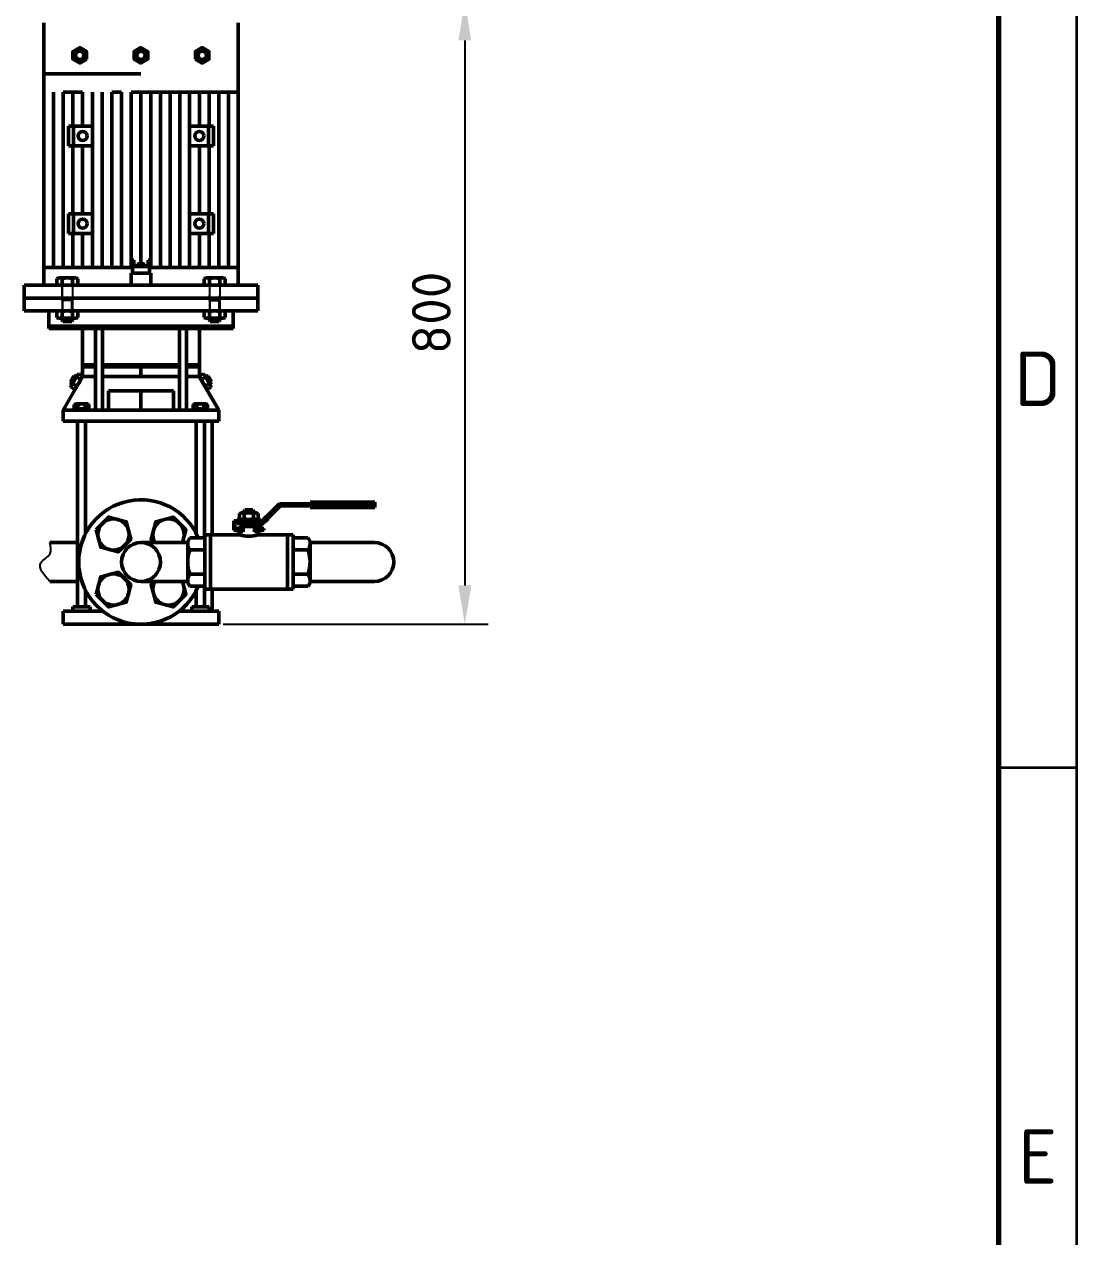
# Paper-space layout 'Layout1' of a CAD drawing. Header units: millimetres. Extents: x 198 to 1020, y 107 to 694.
# Drawn here: x 951.7 to 1019.3, y 468.7 to 546.6 of the extents above; entities that cross this region are included whole.
import ezdxf

# ---------------------------------------------------------------- set-up
doc = ezdxf.new("R2010")
doc.units = ezdxf.units.MM
doc.header["$LTSCALE"] = 0.25
doc.linetypes.add('ACAD_ISO02W100', pattern=[15, 12, -3])
for name, color, linetype, lineweight in [('CHU', 6, 'Continuous', 25), ('Khung dam', 30, 'Continuous', 70), ('KHUNG MANH', 4, 'Continuous', 35), ('KICH THUOC', 1, 'Continuous', 25), ('manh', 130, 'Continuous', 25), ('NET 05', 130, 'Continuous', 50), ('NET DUT', 1, 'ACAD_ISO02W100', 25), ('NET MANH', 5, 'Continuous', 25)]:
    doc.layers.add(name, color=color, linetype=linetype, lineweight=lineweight)
doc.styles.add('ISO', font='isocpeur.ttf', dxfattribs={"height": 2.5})
doc.dimstyles.new('DUONG KINH', dxfattribs={"dimtxt": 2.5, "dimasz": 2.5, "dimexe": 1.5, "dimexo": 0, "dimgap": 0.9, "dimtad": 1, "dimtoh": 1, "dimdec": 0, "dimlfac": 20, "dimzin": 0, "dimdsep": 46, "dimtxsty": 'ISO', "dimcen": 0.09, "dimadec": 0, "dimazin": 0, "dimtfac": 1, "dimtdec": 0, "dimtmove": 0, "dimatfit": 2, "dimfxl": 1, "dimtolj": 1, "dimtzin": 0, "dimarcsym": 0})

# ---------------------------------------------------------------- blocks, each defined once
blk = doc.blocks.new('*D478')
at = {"layer": 'KICH THUOC', "color": 0, "lineweight": -2, "transparency": 16777216}
for p, q in [((964.495, 548.063), (981.519, 548.063)), ((980.019, 545.563), (980.019, 510.54)), ((964.495, 508.04), (981.519, 508.04))]:
    blk.add_line(p, q, dxfattribs=at)
at = {"layer": 'KICH THUOC', "color": 0, "transparency": 16777216}
for points in [[(979.602, 545.563), (980.435, 545.563), (980.019, 548.063)], [(979.602, 510.54), (980.435, 510.54), (980.019, 508.04)]]:
    blk.add_solid(points, dxfattribs=at)
at = {"layer": 'KICH THUOC', "color": 0, "transparency": 16777216, "insert": (977.869, 528.052), "char_height": 2.5, "attachment_point": 5, "rotation": 90, "style": 'ISO'}
blk.add_mtext('\\A1;800', dxfattribs=at)

psp = doc.layouts.get("Layout1")

# ---------------------------------------------------------------- linework, layer by layer
at = {"layer": 'Khung dam'}
psp.add_line((1014.33655, 111.82132), (1014.33655, 685.82132), dxfattribs=at)
at = {"layer": 'KHUNG MANH'}
for p, q in [((1019.33655, 106.82132), (1019.33655, 690.82132)), ((1019.33655, 498.82132), (1014.33655, 498.82132))]:
    psp.add_line(p, q, dxfattribs=at)
at = {"layer": 'manh'}
for p, q in [((954.19239, 527.50978), (954.19239, 527.70978)), ((954.75906, 527.50978), (954.75906, 527.70978)), ((963.66094, 527.50978), (963.66094, 527.70978)), ((964.22761, 527.50978), (964.22761, 527.70978)), ((954.90078, 523.98696), (955.03068, 523.91196)), ((963.51922, 523.98696), (963.38931, 523.91196)), ((954.68828, 523.6189), (954.81818, 523.5439)), ((963.73172, 523.6189), (963.60181, 523.5439)), ((965.89121, 515.38832), (965.89121, 515.2005)), ((966.40121, 515.38832), (966.40121, 515.2005))]:
    psp.add_line(p, q, dxfattribs=at)
at = {"layer": 'NET 05'}
for p, q in [((952.96, 530.97616), (952.96, 546.69163)), ((952.96, 546.52225), (952.96, 542.24083)), ((965.46, 530.97616), (965.46, 546.69163)), ((965.46, 546.52225), (965.46, 542.24083)), ((959.21, 543.40957), (952.96, 543.40957)), ((952.96, 530.97616), (952.96, 542.24083)), ((953.585, 530.97616), (953.585, 542.24083)), ((954.835, 542.24083), (954.21, 542.24083)), ((954.21, 542.24083), (954.21, 530.97616)), ((955.46, 542.24083), (954.835, 542.24083)), ((954.835, 542.24083), (954.835, 540.04966)), ((955.46, 540.04966), (955.46, 542.24083)), ((956.085, 542.24083), (956.085, 530.97616)), ((956.71, 530.97616), (956.71, 542.24083)), ((957.96, 542.24083), (957.335, 542.24083)), ((957.335, 542.24083), (957.335, 530.97616)), ((957.96, 530.97616), (957.96, 542.24083)), ((958.585, 530.97616), (958.585, 542.24083)), ((959.21, 542.24083), (958.585, 542.24083)), ((959.21, 542.24083), (959.21, 530.97616)), ((959.21, 542.24083), (965.46, 542.24083)), ((959.21, 542.24083), (959.21, 530.97616)), ((959.835, 530.97616), (959.835, 542.24083)), ((960.46, 530.97616), (960.46, 542.24083)), ((961.71, 542.24083), (961.085, 542.24083)), ((961.085, 542.24083), (961.085, 530.97616)), ((961.71, 530.97616), (961.71, 542.24083)), ((962.96, 542.24083), (962.335, 542.24083)), ((962.335, 542.24083), (962.335, 530.97616)), ((962.96, 540.04966), (962.96, 542.24083)), ((962.96, 542.24083), (962.96, 540.04966)), ((962.96, 542.24083), (962.96, 540.04966)), ((963.585, 542.24083), (963.585, 540.04966)), ((964.21, 542.24083), (964.21, 530.97616)), ((964.835, 530.97616), (964.835, 542.24083)), ((965.46, 530.97616), (965.46, 542.24083)), ((954.835, 540.04966), (954.54333, 540.04966)), ((954.54333, 540.04966), (954.54333, 538.79966)), ((954.54333, 540.04966), (954.87666, 540.04966)), ((954.835, 540.04966), (955.46, 540.04966)), ((954.87666, 540.04966), (954.87666, 538.79966)), ((955.46, 540.04966), (956.085, 540.04966)), ((956.085, 540.04966), (956.085, 538.79966)), ((962.96, 540.04966), (962.335, 540.04966)), ((962.335, 540.04966), (962.335, 538.79966)), ((963.585, 540.04966), (962.96, 540.04966)), ((963.87666, 540.04966), (963.54333, 540.04966)), ((963.54333, 540.04966), (963.54333, 538.79966)), ((963.585, 540.04966), (963.87666, 540.04966)), ((963.87666, 540.04966), (963.87666, 538.79966)), ((954.54333, 538.79966), (954.835, 538.79966)), ((956.085, 538.79966), (954.835, 538.79966)), ((954.835, 538.79966), (954.835, 534.41733)), ((955.46, 534.41733), (955.46, 538.79966)), ((955.46, 534.41733), (955.46, 538.79966)), ((955.46, 538.79966), (955.46, 534.41733)), ((962.335, 538.79966), (963.585, 538.79966)), ((962.96, 534.41733), (962.96, 538.79966)), ((962.96, 538.79966), (962.96, 534.41733)), ((962.96, 538.79966), (962.96, 536.6085)), ((963.87666, 538.79966), (963.585, 538.79966)), ((963.585, 538.79966), (963.585, 534.41733)), ((965.46, 538.8339), (965.46, 538.41723)), ((965.46, 530.97616), (965.46, 537.22616)), ((965.46, 535.14283), (965.46, 535.97616)), ((959.21, 534.83027), (959.21, 534.4136)), ((959.21, 534.83027), (959.21, 534.4136)), ((959.21, 534.83027), (959.21, 534.4136)), ((959.21, 534.83027), (959.21, 534.4136)), ((965.46, 530.97616), (965.46, 535.14283)), ((965.46, 534.99357), (965.46, 531.66024)), ((954.54333, 533.16733), (954.54333, 534.41733)), ((954.54333, 534.41733), (954.835, 534.41733)), ((954.54333, 534.41733), (954.87666, 534.41733)), ((956.085, 534.41733), (954.835, 534.41733)), ((954.87666, 534.41733), (954.87666, 533.16733)), ((962.335, 533.16733), (962.335, 534.41733)), ((962.335, 534.41733), (963.585, 534.41733)), ((963.87666, 534.41733), (963.54333, 534.41733)), ((963.54333, 534.41733), (963.54333, 533.16733)), ((963.87666, 534.41733), (963.585, 534.41733)), ((963.87666, 533.16733), (963.87666, 534.41733)), ((965.46, 534.30949), (965.46, 530.97616)), ((954.835, 533.16733), (954.54333, 533.16733)), ((954.835, 533.16733), (955.46, 533.16733)), ((954.835, 533.16733), (954.835, 530.97616)), ((955.46, 530.97616), (955.46, 533.16733)), ((955.46, 530.97616), (955.46, 533.16733)), ((955.46, 533.16733), (955.46, 530.97616)), ((955.46, 533.16733), (956.085, 533.16733)), ((962.96, 533.16733), (962.335, 533.16733)), ((962.96, 530.97616), (962.96, 533.16733)), ((962.96, 533.16733), (962.96, 530.97616)), ((963.585, 533.16733), (962.96, 533.16733)), ((963.585, 533.16733), (963.87666, 533.16733)), ((963.585, 533.16733), (963.585, 530.97616)), ((958.66833, 532.43449), (958.66833, 532.43449)), ((958.585, 530.97616), (958.585, 531.60116)), ((952.96, 530.97616), (958.66833, 530.97616)), ((954.21, 530.97616), (952.96, 530.97616)), ((952.96, 530.97616), (952.96, 529.84312)), ((954.21, 530.97616), (953.585, 530.97616)), ((955.46, 530.97616), (954.21, 530.97616)), ((956.71, 530.97616), (955.46, 530.97616)), ((957.96, 530.97616), (956.71, 530.97616)), ((958.66833, 530.97616), (957.96, 530.97616)), ((958.585, 530.97616), (957.96, 530.97616)), ((957.96, 530.97616), (958.585, 530.97616)), ((958.66833, 530.97616), (958.585, 530.97616)), ((958.66833, 530.97616), (958.585, 530.97616)), ((958.66833, 530.97616), (958.585, 530.97616)), ((958.66833, 531.02963), (958.66833, 531.4463)), ((958.66833, 531.4463), (958.75166, 531.4463)), ((958.66833, 530.61296), (958.66833, 531.02963)), ((958.66833, 531.02963), (959.21, 531.02963)), ((959.21, 531.02963), (958.66833, 531.02963)), ((958.75166, 531.4463), (958.75166, 531.02963)), ((958.96, 531.18318), (958.99714, 531.20463)), ((958.96, 531.18318), (958.96, 531.02963)), ((958.96, 531.02963), (958.96, 531.18318)), ((959.46, 531.02963), (958.96, 531.02963)), ((959.42285, 531.20463), (958.99714, 531.20463)), ((958.99714, 531.20463), (959.42285, 531.20463)), ((959.085, 531.18318), (959.085, 531.02963)), ((959.085, 531.18318), (959.085, 531.02963)), ((959.75166, 531.02963), (959.21, 531.02963)), ((959.21, 531.02963), (959.75166, 531.02963)), ((959.335, 531.18318), (959.335, 531.02963)), ((959.46, 531.18318), (959.42285, 531.20463)), ((959.46, 531.02963), (959.46, 531.18318)), ((959.75166, 531.4463), (959.66833, 531.4463)), ((959.66833, 531.4463), (959.66833, 531.02963)), ((959.75166, 531.02963), (959.75166, 531.4463)), ((959.75166, 531.4463), (959.75166, 531.4463)), ((959.75166, 530.61296), (959.75166, 531.02963)), ((965.46, 530.97616), (959.75166, 530.97616)), ((959.75166, 530.97616), (960.46, 530.97616)), ((959.75166, 530.97616), (959.835, 530.97616)), ((960.46, 530.97616), (961.71, 530.97616)), ((961.71, 530.97616), (962.96, 530.97616)), ((962.96, 530.97616), (964.21, 530.97616)), ((964.21, 530.97616), (965.46, 530.97616)), ((965.46, 530.97616), (965.46, 529.84312)), ((953.80906, 530.25259), (953.90811, 530.30978)), ((953.80906, 530.25259), (953.80906, 529.84312)), ((953.80906, 529.84312), (953.80906, 530.25259)), ((955.04333, 530.30978), (953.90811, 530.30978)), ((953.90811, 530.30978), (955.04333, 530.30978)), ((954.14239, 530.25259), (954.14239, 529.84312)), ((954.14239, 530.25259), (954.14239, 529.84312)), ((954.80906, 530.25259), (954.80906, 529.84312)), ((955.14239, 530.25259), (955.04333, 530.30978)), ((955.14239, 529.84312), (955.14239, 530.25259)), ((958.585, 530.61296), (959.21, 530.61296)), ((959.21, 530.61296), (958.585, 530.61296)), ((958.585, 530.61296), (958.585, 529.84312)), ((959.21, 530.61296), (958.66833, 530.61296)), ((959.835, 530.61296), (959.21, 530.61296)), ((959.21, 530.61296), (959.75166, 530.61296)), ((959.835, 530.61296), (959.835, 529.84312)), ((963.27761, 530.25259), (963.37666, 530.30978)), ((963.27761, 529.84312), (963.27761, 530.25259)), ((963.37666, 530.30978), (964.51188, 530.30978)), ((964.51188, 530.30978), (963.37666, 530.30978)), ((963.61094, 530.25259), (963.61094, 529.84312)), ((964.27761, 530.25259), (964.27761, 529.84312)), ((964.27761, 530.25259), (964.27761, 529.84312)), ((964.61094, 530.25259), (964.51188, 530.30978)), ((964.61094, 530.25259), (964.61094, 529.84312)), ((964.61094, 529.84312), (964.61094, 530.25259)), ((959.21, 529.84312), (951.71, 529.84312)), ((959.21, 529.84312), (951.71, 529.84312)), ((951.71, 529.84312), (951.71, 528.17645)), ((955.96, 529.84312), (954.12666, 529.84312)), ((954.37666, 529.84312), (955.71, 529.84312)), ((959.21, 529.84312), (966.71, 529.84312)), ((959.21, 529.84312), (966.71, 529.84312)), ((962.46, 529.84312), (964.29333, 529.84312)), ((964.04333, 529.84312), (962.71, 529.84312)), ((966.71, 529.84312), (966.71, 528.17645)), ((951.71, 529.00978), (959.21, 529.00978)), ((955.96, 529.00978), (954.12666, 529.00978)), ((966.71, 529.00978), (959.21, 529.00978)), ((962.46, 529.00978), (964.29333, 529.00978)), ((951.71, 528.17645), (959.21, 528.17645)), ((951.71, 528.17645), (953.01117, 528.17645)), ((959.21, 528.17645), (951.71, 528.17645)), ((959.21, 528.17645), (952.09733, 528.17645)), ((953.2812, 527.05278), (953.2812, 528.17645)), ((953.80906, 528.11926), (953.90811, 528.17645)), ((953.80906, 528.11926), (953.80906, 527.76697)), ((953.80906, 527.76697), (953.90811, 527.70978)), ((955.04333, 527.70978), (953.90811, 527.70978)), ((954.80906, 527.70978), (953.90811, 527.70978)), ((954.12666, 528.17645), (955.96, 528.17645)), ((954.14239, 528.11926), (954.14239, 527.76697)), ((954.14239, 528.11926), (954.14239, 527.76697)), ((954.14239, 527.70978), (954.14239, 527.60978)), ((955.61094, 528.17645), (954.47572, 528.17645)), ((954.80906, 528.11926), (954.80906, 527.76697)), ((954.80906, 528.11926), (954.80906, 527.76697)), ((954.80906, 527.70978), (954.80906, 527.60978)), ((955.04333, 527.70978), (954.97572, 527.70978)), ((955.14239, 528.11926), (955.04333, 528.17645)), ((955.14239, 527.76697), (955.04333, 527.70978)), ((955.14239, 527.76697), (955.14239, 528.11926)), ((966.71, 528.17645), (959.21, 528.17645)), ((959.21, 528.17645), (966.71, 528.17645)), ((959.21, 528.17645), (966.32267, 528.17645)), ((964.29333, 528.17645), (962.46, 528.17645)), ((962.80906, 528.17645), (963.94427, 528.17645)), ((963.27761, 528.11926), (963.37666, 528.17645)), ((963.27761, 527.76697), (963.27761, 528.11926)), ((963.27761, 527.76697), (963.37666, 527.70978)), ((963.37666, 527.70978), (964.51188, 527.70978)), ((963.37666, 527.70978), (963.44427, 527.70978)), ((963.61094, 528.11926), (963.61094, 527.76697)), ((963.61094, 528.11926), (963.61094, 527.76697)), ((963.61094, 527.70978), (963.61094, 527.60978)), ((963.61094, 527.70978), (964.51188, 527.70978)), ((964.27761, 528.11926), (964.27761, 527.76697)), ((964.27761, 528.11926), (964.27761, 527.76697)), ((964.27761, 527.70978), (964.27761, 527.60978)), ((964.61094, 528.11926), (964.51188, 528.17645)), ((964.61094, 527.76697), (964.51188, 527.70978)), ((964.61094, 528.11926), (964.61094, 527.76697)), ((965.13879, 527.05278), (965.13879, 528.17645)), ((966.71, 528.17645), (965.40882, 528.17645)), ((959.21, 527.19905), (953.2812, 527.19905)), ((953.2812, 527.05278), (959.21, 527.05278)), ((954.80906, 527.60978), (954.14239, 527.60978)), ((954.19239, 527.50978), (954.14239, 527.60978)), ((954.75906, 527.50978), (954.19239, 527.50978)), ((954.80906, 527.60978), (954.75906, 527.50978)), ((959.21, 527.05278), (955.04333, 527.05278)), ((959.21, 527.05278), (955.46, 527.05278)), ((955.46, 527.05278), (955.46, 523.95556)), ((956.29333, 521.7905), (956.29333, 527.05278)), ((956.73217, 521.7905), (956.73217, 527.05278)), ((959.21, 527.05278), (959.21, 527.19905)), ((959.21, 527.05278), (959.21, 527.19905)), ((959.21, 527.19905), (965.13879, 527.19905)), ((965.13879, 527.05278), (959.21, 527.05278)), ((959.21, 527.05278), (963.37666, 527.05278)), ((959.21, 527.05278), (962.96, 527.05278)), ((961.68782, 521.7905), (961.68782, 527.05278)), ((962.12666, 521.7905), (962.12666, 527.05278)), ((962.96, 527.05278), (962.96, 523.95556)), ((963.61094, 527.60978), (964.27761, 527.60978)), ((963.61094, 527.60978), (963.66094, 527.50978)), ((963.66094, 527.50978), (964.22761, 527.50978)), ((964.22761, 527.50978), (964.27761, 527.60978)), ((955.46, 524.58056), (955.46, 524.70556)), ((955.46, 524.70556), (956.29333, 524.70556)), ((956.29333, 524.58056), (955.46, 524.58056)), ((956.73217, 524.70556), (959.21, 524.70556)), ((959.21, 524.58056), (956.73217, 524.58056)), ((961.68782, 524.70556), (959.21, 524.70556)), ((959.21, 523.95556), (959.21, 524.58056)), ((959.21, 523.95556), (959.21, 524.58056)), ((959.21, 524.58056), (961.68782, 524.58056)), ((962.96, 524.70556), (962.12666, 524.70556)), ((962.12666, 524.58056), (962.96, 524.58056)), ((962.96, 524.58056), (962.96, 524.70556)), ((954.21, 521.7905), (955.44039, 523.92161)), ((954.68828, 523.6189), (954.90078, 523.98696)), ((954.71158, 523.35926), (955.13729, 524.09661)), ((955.13729, 524.09661), (954.71158, 523.35926)), ((955.04943, 523.94444), (954.71158, 523.35926)), ((954.73448, 523.54893), (954.98448, 523.98194)), ((954.79943, 523.51143), (955.13729, 524.09661)), ((954.90078, 523.98696), (954.98448, 523.98194)), ((955.44039, 523.92161), (954.98345, 523.13016)), ((955.04943, 523.94444), (954.98448, 523.98194)), ((955.04943, 523.94444), (954.98448, 523.98194)), ((955.31539, 523.79089), (955.08658, 523.92299)), ((955.31539, 523.79089), (955.08658, 523.92299)), ((955.31539, 523.79089), (955.08658, 523.92299)), ((955.31539, 523.79089), (955.08658, 523.92299)), ((955.13729, 524.09661), (955.11193, 524.05269)), ((955.21158, 524.1395), (955.13729, 524.09661)), ((955.21158, 524.1395), (955.13729, 524.09661)), ((955.44039, 524.00739), (955.21158, 524.1395)), ((955.21158, 524.1395), (955.44039, 524.00739)), ((955.21158, 524.1395), (955.44039, 524.00739)), ((955.21192, 523.52588), (955.46, 523.95556)), ((955.22754, 523.55293), (955.44039, 523.92161)), ((955.44039, 524.00739), (955.44039, 523.92161)), ((955.46, 523.95556), (956.29333, 523.95556)), ((956.73217, 523.95556), (959.21, 523.95556)), ((961.68782, 523.95556), (959.21, 523.95556)), ((962.96, 523.95556), (962.12666, 523.95556)), ((963.20807, 523.52588), (962.96, 523.95556)), ((962.9796, 524.00739), (963.20842, 524.1395)), ((963.20842, 524.1395), (962.9796, 524.00739)), ((963.20842, 524.1395), (962.9796, 524.00739)), ((962.9796, 524.00739), (962.9796, 523.92161)), ((964.21, 521.7905), (962.9796, 523.92161)), ((963.19245, 523.55293), (962.9796, 523.92161)), ((962.9796, 523.92161), (963.43654, 523.13016)), ((963.1046, 523.79089), (963.33342, 523.92299)), ((963.1046, 523.79089), (963.33342, 523.92299)), ((963.1046, 523.79089), (963.33342, 523.92299)), ((963.1046, 523.79089), (963.33342, 523.92299)), ((963.20842, 524.1395), (963.28271, 524.09661)), ((963.20842, 524.1395), (963.28271, 524.09661)), ((963.70842, 523.35926), (963.28271, 524.09661)), ((963.62056, 523.51143), (963.28271, 524.09661)), ((963.28271, 524.09661), (963.70842, 523.35926)), ((963.28271, 524.09661), (963.30806, 524.05269)), ((963.37056, 523.94444), (963.43552, 523.98194)), ((963.37056, 523.94444), (963.43552, 523.98194)), ((963.37056, 523.94444), (963.70842, 523.35926)), ((963.51922, 523.98696), (963.43552, 523.98194)), ((963.68552, 523.54893), (963.43552, 523.98194)), ((963.73172, 523.6189), (963.51922, 523.98696)), ((954.73448, 523.54893), (954.68828, 523.6189)), ((954.71158, 523.35926), (954.73693, 523.40318)), ((954.71158, 523.27348), (954.71158, 523.35926)), ((954.71158, 523.27348), (954.94039, 523.14137)), ((954.79943, 523.51143), (954.73448, 523.54893)), ((955.06539, 523.35787), (954.83658, 523.48998)), ((955.06539, 523.35787), (954.83658, 523.48998)), ((954.94039, 523.14137), (955.01469, 523.18426)), ((959.21, 523.0405), (957.12666, 523.0405)), ((957.12666, 523.0405), (957.12666, 521.7905)), ((959.21, 523.0405), (957.96, 523.0405)), ((959.21, 521.7905), (959.21, 523.0405)), ((959.21, 523.0405), (960.46, 523.0405)), ((959.21, 523.0405), (961.29333, 523.0405)), ((961.29333, 523.0405), (961.29333, 521.7905)), ((963.3546, 523.35787), (963.58342, 523.48998)), ((963.3546, 523.35787), (963.58342, 523.48998)), ((963.4796, 523.14137), (963.40531, 523.18426)), ((963.70842, 523.27348), (963.4796, 523.14137)), ((963.62056, 523.51143), (963.68552, 523.54893)), ((963.70842, 523.35926), (963.68306, 523.40318)), ((963.68552, 523.54893), (963.73172, 523.6189)), ((963.70842, 523.27348), (963.70842, 523.35926)), ((954.92666, 522.16548), (954.99631, 522.20569)), ((954.99631, 522.20569), (955.79451, 522.20569)), ((955.86416, 522.16548), (955.79451, 522.20569)), ((962.55583, 522.16548), (962.62548, 522.20569)), ((963.42368, 522.20569), (962.62548, 522.20569)), ((963.49333, 522.16548), (963.42368, 522.20569)), ((959.21, 521.7905), (954.21, 521.7905)), ((959.21, 521.7905), (954.21, 521.7905)), ((954.21, 521.7905), (954.21, 521.08422)), ((959.21, 521.7905), (954.62666, 521.7905)), ((954.92666, 521.87757), (954.84688, 521.87757)), ((954.84688, 521.87757), (954.84688, 521.7905)), ((954.92666, 521.87757), (954.92666, 522.16548)), ((954.92666, 521.87757), (955.86416, 521.87757)), ((954.92666, 521.87757), (955.86416, 521.87757)), ((955.16104, 522.16548), (955.16104, 521.87757)), ((955.62979, 522.16548), (955.62979, 521.87757)), ((955.86416, 522.16548), (955.86416, 521.87757)), ((955.86416, 521.87757), (955.94395, 521.87757)), ((955.94395, 521.87757), (955.94395, 521.7905)), ((959.21, 521.7905), (956.29333, 521.7905)), ((959.21, 521.7905), (964.21, 521.7905)), ((959.21, 521.7905), (964.21, 521.7905)), ((959.21, 521.7905), (963.79333, 521.7905)), ((959.21, 521.7905), (962.12666, 521.7905)), ((962.55583, 521.87757), (962.47605, 521.87757)), ((962.47605, 521.87757), (962.47605, 521.7905)), ((962.55583, 522.16548), (962.55583, 521.87757)), ((963.49333, 521.87757), (962.55583, 521.87757)), ((963.49333, 521.87757), (962.55583, 521.87757)), ((962.79021, 522.16548), (962.79021, 521.87757)), ((963.25896, 522.16548), (963.25896, 521.87757)), ((963.49333, 521.87757), (963.49333, 522.16548)), ((963.49333, 521.87757), (963.57311, 521.87757)), ((963.57311, 521.87757), (963.57311, 521.7905)), ((964.21, 521.7905), (964.21, 521.08422)), ((954.21, 521.08422), (959.21, 521.08422)), ((954.62666, 521.08422), (959.21, 521.08422)), ((955.12167, 518.58422), (955.12167, 521.08422)), ((955.65366, 518.58422), (955.65366, 521.08422)), ((964.21, 521.08422), (959.21, 521.08422)), ((962.76633, 518.58422), (962.76633, 521.08422)), ((963.29833, 518.58422), (963.29833, 521.08422)), ((963.79333, 518.58422), (963.79333, 521.08422)), ((955.12167, 518.58422), (955.12167, 512.14355)), ((955.65366, 518.58422), (955.65366, 513.87148)), ((962.76633, 518.58422), (962.76633, 513.87148)), ((963.29833, 518.58422), (963.29833, 513.6005)), ((963.79333, 513.7805), (963.79333, 518.58422)), ((965.54621, 515.14903), (965.63536, 515.2005)), ((966.65706, 515.2005), (965.63536, 515.2005)), ((965.84621, 515.29832), (965.89121, 515.38832)), ((965.84621, 515.2005), (965.84621, 515.29832)), ((965.84621, 515.29832), (966.44621, 515.29832)), ((965.89121, 515.38832), (966.40121, 515.38832)), ((966.40121, 515.38832), (966.44621, 515.29832)), ((966.44621, 515.2005), (966.44621, 515.29832)), ((966.74621, 515.14903), (966.65706, 515.2005)), ((967.2614, 514.92579), (968.10993, 515.77432)), ((967.34625, 514.84094), (968.15964, 515.65432)), ((968.10993, 515.77432), (974.10993, 515.77432)), ((968.15964, 515.65432), (974.10993, 515.65432)), ((970.07621, 515.89432), (974.22993, 515.89432)), ((970.07621, 515.89432), (970.07621, 515.77432)), ((970.07621, 515.53432), (970.07621, 515.65432)), ((970.07621, 515.53432), (974.22993, 515.53432)), ((974.10993, 515.77432), (974.10993, 515.65432)), ((974.22993, 515.89432), (974.22993, 515.53432)), ((965.18621, 514.2005), (965.18621, 514.6805)), ((965.18621, 514.6805), (967.01611, 514.6805)), ((965.24621, 514.2005), (965.24621, 514.6205)), ((965.24621, 514.6205), (967.04096, 514.6205)), ((966.89621, 514.7805), (965.39621, 514.7805)), ((965.39621, 514.7805), (965.39621, 514.6805)), ((965.39621, 514.6805), (966.89621, 514.6805)), ((966.89621, 514.6205), (965.39621, 514.6205)), ((965.39621, 514.6205), (965.39621, 514.5205)), ((965.39621, 514.5205), (966.89621, 514.5205)), ((965.54621, 515.14903), (965.54621, 514.83197)), ((965.54621, 514.83197), (965.63536, 514.7805)), ((966.65706, 514.7805), (965.63536, 514.7805)), ((966.65706, 514.6205), (965.63536, 514.6205)), ((965.78621, 514.5205), (965.78621, 514.3205)), ((965.84621, 515.14903), (965.84621, 514.83197)), ((966.44621, 515.14903), (966.44621, 514.83197)), ((966.50621, 514.5205), (966.50621, 514.3205)), ((966.65706, 514.7805), (966.59621, 514.7805)), ((966.74621, 514.83197), (966.65706, 514.7805)), ((966.74621, 514.83197), (966.74621, 515.14903)), ((966.80621, 514.38575), (967.13412, 514.71366)), ((966.80621, 514.20575), (966.80621, 514.38575)), ((966.86621, 514.36089), (967.17655, 514.67124)), ((966.89621, 514.6805), (966.89621, 514.7805)), ((966.89621, 514.5205), (966.89621, 514.6205)), ((967.01611, 514.6805), (967.0917, 514.75609)), ((967.07473, 514.77306), (967.24443, 514.94276)), ((967.19352, 514.65426), (967.07473, 514.77306)), ((967.36322, 514.82397), (967.19352, 514.65426)), ((967.24443, 514.94276), (967.36322, 514.82397)), ((963.30821, 513.7805), (965.54621, 513.7805)), ((963.30821, 510.3005), (963.30821, 513.7805)), ((963.66821, 510.3005), (963.66821, 513.7805)), ((963.79333, 514.08217), (963.79333, 513.7805)), ((965.18621, 514.2005), (965.18621, 514.0805)), ((965.78621, 514.2005), (965.18621, 514.2005)), ((965.18621, 514.0805), (965.78621, 513.9747)), ((965.54621, 513.7805), (965.54621, 514.3205)), ((965.54621, 514.3205), (966.74621, 514.3205)), ((965.78621, 513.9747), (965.78621, 514.2005)), ((966.50621, 514.2005), (967.10621, 514.2005)), ((966.50621, 513.9747), (966.50621, 514.2005)), ((967.10621, 514.0805), (966.50621, 513.9747)), ((966.74621, 513.7805), (966.74621, 514.3205)), ((966.74621, 513.7805), (968.98421, 513.7805)), ((966.86621, 514.20575), (966.86621, 514.36089)), ((967.10621, 514.2005), (967.10621, 514.0805)), ((968.62421, 510.3005), (968.62421, 513.7805)), ((968.98421, 510.3005), (968.98421, 513.7805)), ((953.34297, 513.2905), (955.12167, 513.2905)), ((962.21621, 513.2905), (959.21, 513.2905)), ((962.35003, 513.6005), (962.21621, 513.3687)), ((962.21621, 513.3687), (962.21621, 510.71229)), ((963.30821, 513.6005), (962.35003, 513.6005)), ((963.30821, 510.4805), (963.30821, 513.6005)), ((968.98421, 510.4805), (968.98421, 513.6005)), ((968.98421, 513.6005), (969.94238, 513.6005)), ((969.94238, 513.6005), (970.07621, 513.3687)), ((970.07621, 513.3687), (970.07621, 510.71229)), ((974.20786, 513.2905), (970.07621, 513.2905)), ((970.07621, 512.9405), (970.07621, 511.1405)), ((955.12167, 512.14355), (955.12167, 509.64355)), ((962.35003, 512.8205), (963.30821, 512.8205)), ((969.94238, 512.8205), (968.98421, 512.8205)), ((953.34297, 510.7905), (955.12167, 510.7905)), ((962.21621, 510.7905), (959.21, 510.7905)), ((962.35003, 510.4805), (962.21621, 510.71229)), ((962.35003, 511.2605), (963.30821, 511.2605)), ((969.94238, 511.2605), (968.98421, 511.2605)), ((969.94238, 510.4805), (970.07621, 510.71229)), ((974.20786, 510.7905), (970.07621, 510.7905)), ((955.65366, 510.20952), (955.65366, 509.64355)), ((963.30821, 510.4805), (962.35003, 510.4805)), ((962.76633, 510.20952), (962.76633, 509.64355)), ((963.29833, 510.4805), (963.29833, 509.64355)), ((963.30821, 510.3005), (968.98421, 510.3005)), ((963.79333, 510.3005), (963.79333, 509.64355)), ((968.98421, 510.4805), (969.94238, 510.4805)), ((954.83, 508.87383), (954.83, 509.1655)), ((954.83, 509.1655), (955.65366, 509.1655)), ((955.12167, 509.64355), (955.12167, 509.1655)), ((955.94533, 509.1655), (955.12167, 509.1655)), ((955.65366, 509.64355), (955.65366, 509.1655)), ((955.94533, 508.87383), (955.94533, 509.1655)), ((962.47467, 509.1655), (963.29833, 509.1655)), ((962.47467, 508.87383), (962.47467, 509.1655)), ((962.76633, 509.64355), (962.76633, 509.1655)), ((963.58999, 509.1655), (962.76633, 509.1655)), ((963.29833, 509.64355), (963.29833, 509.1655)), ((963.58999, 508.87383), (963.58999, 509.1655)), ((963.79333, 508.87383), (963.79333, 509.64355)), ((954.21, 508.87383), (956.76618, 508.87383)), ((954.21, 508.87383), (954.21, 508.0405)), ((964.21, 508.87383), (961.65381, 508.87383)), ((961.65381, 508.87383), (964.21, 508.87383)), ((961.65381, 508.87383), (964.21, 508.87383)), ((961.65381, 508.87383), (963.79333, 508.87383)), ((964.21, 508.87383), (964.21, 508.0405)), ((959.21, 508.0405), (954.21, 508.0405)), ((959.21, 508.0405), (964.21, 508.0405))]:
    psp.add_line(p, q, dxfattribs=at)
for points in [[(955.70696, 544.36089), (955.70696, 544.86091), (955.27393, 545.11093), (954.84089, 544.86091), (954.84089, 544.36089), (955.27393, 544.11088)], [(958.77696, 544.36089), (958.77696, 544.86091), (959.21, 545.11093), (959.64303, 544.86091), (959.64303, 544.36089), (959.21, 544.11088)], [(959.64303, 544.36089), (959.64303, 544.86091), (959.21, 545.11093), (958.77696, 544.86091), (958.77696, 544.36089), (959.21, 544.11088)], [(962.71304, 544.36089), (962.71304, 544.86091), (963.14607, 545.11093), (963.5791, 544.86091), (963.5791, 544.36089), (963.14607, 544.11088)], [(956.32688, 514.10712), (957.14337, 514.92362), (958.25873, 514.62476), (958.55759, 513.50941), (957.74109, 512.69291), (956.62573, 512.99177)], [(956.32688, 509.97387), (957.14337, 509.15738), (958.25873, 509.45623), (958.55759, 510.57159), (957.74109, 511.38809), (956.62573, 511.08923)]]:
    psp.add_lwpolyline(points, close=True, dxfattribs=at)
for points in [[(961.87431, 513.2905), (962.09312, 514.10712), (961.27662, 514.92362), (960.16127, 514.62476), (959.86241, 513.50941), (960.08132, 513.2905)], [(961.87431, 510.7905), (962.09312, 509.97387), (961.27662, 509.15738), (960.16127, 509.45623), (959.86241, 510.57159), (960.08132, 510.7905)]]:
    psp.add_lwpolyline(points, dxfattribs=at)
for centre, radius in [((955.27393, 544.6109), 0.2693), ((959.21, 544.6109), 0.2693), ((959.21, 544.6109), 0.2693), ((963.14607, 544.6109), 0.2693), ((955.46, 539.42466), 0.28896), ((962.96, 539.42466), 0.28896), ((955.46, 533.79233), 0.28896), ((962.96, 533.79233), 0.28896), ((957.44223, 513.80827), 1), ((959.21, 512.0405), 1.25), ((957.44223, 510.27273), 1)]:
    psp.add_circle(centre, radius, dxfattribs=at)
for centre, radius, start, end in [((959.0225, 531.10284), 0.10179, 52.1211205, 90), ((959.0225, 531.10284), 0.10179, 52.1211205, 90), ((959.21, 530.82963), 0.375, 70.5287794, 109.4712206), ((959.21, 530.82963), 0.375, 70.5287794, 109.4712206), ((959.3975, 531.10284), 0.10179, 90, 127.8788795), ((953.97572, 530.03834), 0.27145, 52.1211205, 90), ((953.97572, 530.03834), 0.27145, 52.1211205, 90), ((954.47572, 529.30978), 1, 70.5287794, 109.4712206), ((954.47572, 529.30978), 1, 70.5287794, 109.4712206), ((954.97572, 530.03834), 0.27145, 90, 127.8788795), ((963.44427, 530.03834), 0.27145, 52.1211205, 90), ((963.94427, 529.30978), 1, 70.5287794, 109.4712206), ((963.94427, 529.30978), 1, 70.5287794, 109.4712206), ((964.44427, 530.03834), 0.27145, 90, 127.8788795), ((964.44427, 530.03834), 0.27145, 90, 127.8788795), ((953.97572, 527.905), 0.27145, 52.1211205, 90), ((953.97572, 527.98123), 0.27145, 270, 307.8788795), ((954.47572, 527.17645), 1, 70.5287794, 109.4712206), ((954.47572, 528.70978), 1, 250.5287794, 289.4712206), ((954.97572, 527.905), 0.27145, 90, 127.8788795), ((954.97572, 527.98123), 0.27145, 232.1211205, 270), ((963.44427, 527.905), 0.27145, 52.1211205, 90), ((963.44427, 527.98123), 0.27145, 270, 307.8788795), ((963.94427, 527.17645), 1, 70.5287794, 109.4712206), ((963.94427, 528.70978), 1, 250.5287794, 289.4712206), ((964.44427, 527.905), 0.27145, 90, 127.8788795), ((964.44427, 527.98123), 0.27145, 232.1211205, 270), ((955.57395, 523.35293), 0.75, 130.5287794, 169.4712206), ((955.57395, 523.35293), 0.75, 130.5287794, 169.4712206), ((954.57802, 523.92793), 0.75, 310.5287794, 349.4712206), ((954.57802, 523.92793), 0.75, 310.5287794, 349.4712206), ((955.28824, 523.9509), 0.20358, 150, 187.8788795), ((955.28824, 523.9509), 0.20358, 150, 187.8788795), ((955.23873, 523.97949), 0.20358, 292.1211205, 330), ((955.23873, 523.97949), 0.20358, 292.1211205, 330), ((963.18126, 523.97949), 0.20358, 210, 247.8788795), ((963.18126, 523.97949), 0.20358, 210, 247.8788795), ((963.84197, 523.92793), 0.75, 190.5287794, 229.4712206), ((963.84197, 523.92793), 0.75, 190.5287794, 229.4712206), ((963.13175, 523.9509), 0.20358, 352.1211205, 30), ((963.13175, 523.9509), 0.20358, 352.1211205, 30), ((962.84604, 523.35293), 0.75, 10.5287794, 49.4712206), ((962.84604, 523.35293), 0.75, 10.5287794, 49.4712206), ((954.91324, 523.30138), 0.20358, 112.1211205, 150), ((954.86373, 523.32997), 0.20358, 330, 7.8788795), ((963.55626, 523.32997), 0.20358, 172.1211205, 210), ((963.50675, 523.30138), 0.20358, 30, 67.8788795), ((955.04385, 522.01483), 0.19086, 52.1211205, 90), ((955.39541, 521.50257), 0.70313, 70.5287794, 109.4712206), ((955.74698, 522.01483), 0.19086, 90, 127.8788795), ((962.67302, 522.01483), 0.19086, 52.1211205, 90), ((963.02458, 521.50257), 0.70313, 70.5287794, 109.4712206), ((963.37614, 522.01483), 0.19086, 90, 127.8788795), ((959.21, 512.0405), 4, 22.9544994, 337.0455006), ((965.69621, 514.9562), 0.2443, 52.1211205, 90), ((966.14621, 514.3005), 0.9, 70.5287794, 109.4712206), ((966.59621, 514.9562), 0.2443, 90, 127.8788795), ((960.97776, 513.80827), 1, 328.817418, 211.182582), ((965.69621, 515.0248), 0.2443, 270, 307.8788795), ((966.14621, 515.6805), 0.9, 250.5287794, 289.4712206), ((966.59621, 515.0248), 0.2443, 232.1211205, 270), ((966.14621, 515.89366), 2.19669, 254.1488848, 285.8511152), ((962.85139, 513.2105), 0.63519, 180, 217.8788795), ((969.44102, 513.2105), 0.63519, 322.1211205, 0), ((974.20786, 512.0405), 1.25, 270, 90), ((964.55621, 512.0405), 2.34, 160.5287794, 199.4712206), ((967.73621, 512.0405), 2.34, 340.5287794, 19.4712206), ((960.97776, 510.27273), 1, 148.817418, 31.182582), ((962.85139, 510.8705), 0.63519, 142.1211205, 180), ((969.44102, 510.8705), 0.63519, 0, 37.8788795)]:
    psp.add_arc(centre, radius, start, end, dxfattribs=at)
at = {"layer": 'NET DUT'}
for p, q in [((954.14239, 529.84312), (954.14239, 528.17645)), ((954.14239, 528.84312), (954.14239, 529.84312)), ((954.80906, 529.84312), (954.80906, 528.17645)), ((954.80906, 529.84312), (954.80906, 528.84312)), ((963.61094, 529.84312), (963.61094, 528.17645)), ((963.61094, 528.84312), (963.61094, 529.19109)), ((964.27761, 529.84312), (964.27761, 528.17645)), ((954.80906, 528.84312), (954.14239, 528.84312)), ((954.19239, 528.17645), (954.19239, 528.84312)), ((954.75906, 528.17645), (954.75906, 528.84312)), ((963.61094, 528.84312), (964.27761, 528.84312)), ((963.66094, 528.17645), (963.66094, 528.84312)), ((964.22761, 528.17645), (964.22761, 528.84312)), ((964.27761, 528.84312), (964.27761, 529.18793))]:
    psp.add_line(p, q, dxfattribs=at)
at = {"layer": 'NET MANH'}
for centre in [(955.27393, 544.6109), (959.21, 544.6109), (959.21, 544.6109), (963.14607, 544.6109)]:
    psp.add_circle(centre, 0.25001, dxfattribs=at)
psp.add_spline([(953.34297, 510.7905), (952.78313, 511.99109), (953.37036, 512.57833), (953.34297, 513.2905)], degree=3, dxfattribs=at)

# ---------------------------------------------------------------- texts
at = {"layer": 'CHU', "char_height": 3.5, "attachment_point": 5, "style": 'ISO'}
for s, insert in [('D', (1016.83655, 523.82132)), ('E', (1016.83655, 473.82132))]:
    psp.add_mtext_dynamic_manual_height_columns(s, width=5, gutter_width=25, heights=[0], dxfattribs=dict(at, insert=insert))

# ---------------------------------------------------------------- dimensions: what is measured, and where the dimension line sits
at = {"layer": 'KICH THUOC'}
dim = psp.add_linear_dim(base=(980.01863, 508.0405), p1=(964.49526, 548.06298), p2=(964.49526, 508.0405), angle=90, dimstyle='DUONG KINH', dxfattribs=at)
dim.commit()
dim.dimension.update_dxf_attribs({"geometry": '*D478', "text_midpoint": (977.86863, 528.05174)})

doc.saveas('drawing.dxf')
